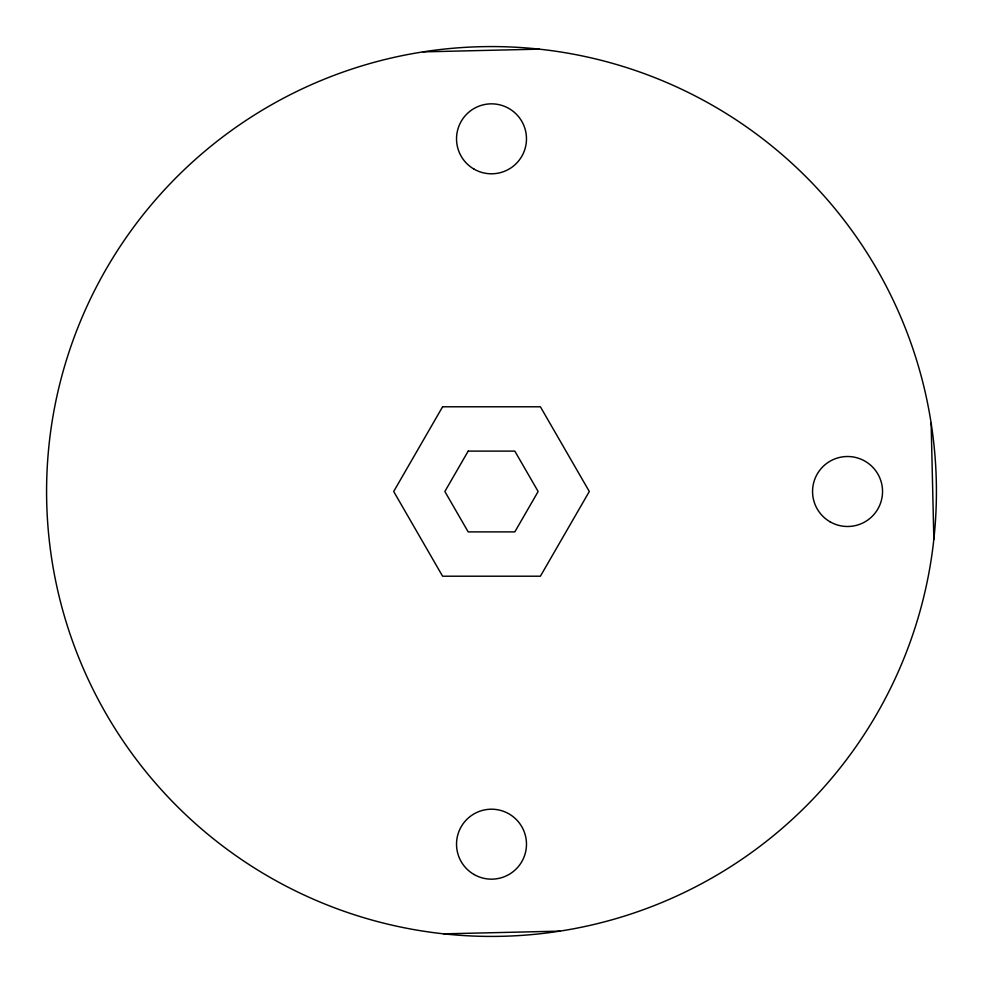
<?xml version="1.0" encoding="UTF-8"?>
<svg xmlns="http://www.w3.org/2000/svg" width="983" height="983" viewBox="0 0 983 983"><rect width="100%" height="100%" fill="white"/><g stroke="black" fill="none" stroke-linecap="round" stroke-linejoin="round"><path stroke-width="1.47" d="M423.132 51.866L539.237 49.15M443.763 933.85L559.868 931.134M931.134 423.132L933.85 539.237A444.918 444.918 0 0 1 228.978 850.713A444.918 444.918 0 0 1 311.672 84.538A444.918 444.918 0 0 1 933.85 539.237M442.596 406.79L393.691 491.5L442.596 576.21L540.404 576.21L589.308 491.5L540.404 406.79L442.596 406.79M468.178 451.111L444.857 491.5L468.178 531.889L514.822 531.889L538.143 491.5L514.822 451.111L468.178 451.111M474.015 874.477A34.983 34.983 0 0 0 526.483 844.188A34.983 34.983 0 0 0 474.015 813.887A34.983 34.983 0 0 0 474.015 874.477M830.057 521.801A34.983 34.983 0 0 0 882.537 491.5A34.983 34.983 0 0 0 830.057 461.199A34.983 34.983 0 0 0 830.057 521.801M474.015 169.113A34.983 34.983 0 0 0 526.483 138.812A34.983 34.983 0 0 0 474.015 108.523A34.983 34.983 0 0 0 474.015 169.113"/></g></svg>
